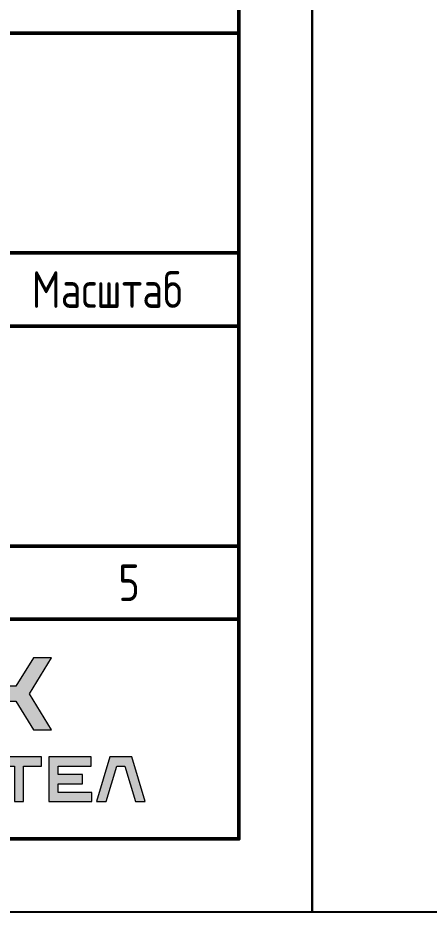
# Model space of a CAD drawing. Header units: millimetres. Extents: x -840 to 2694, y 0 to 584.
# Drawn here: x 399.9 to 428, y -0.1 to 60.9 of the extents above; entities that cross this region are included whole.
import ezdxf

# ---------------------------------------------------------------- set-up
doc = ezdxf.new("R2010")
doc.units = ezdxf.units.MM
doc.styles.add('Gost_type_A', font='GOST_0.TTF')

# ---------------------------------------------------------------- blocks, each defined once
blk = doc.blocks.new('Формат_А3')
blk.add_lwpolyline([(-420, 297), (0, 297), (0, 0), (-420, 0)], close=True)
at = {"lineweight": 50}
blk.add_lwpolyline([(-400, 292), (-5, 292), (-5, 5), (-400, 5)], close=True, dxfattribs=at)
blk = doc.blocks.new('*U16')
at = {"lineweight": 0, "true_color": 0x141414}
h = blk.add_hatch(color=250, dxfattribs=at)
h.dxf.hatch_style = 1
h.paths.add_polyline_path([(10.703, 2.409), (12.211, 4.863), (10.964, 4.863), (9.766, 2.914), (8.249, 2.914), (8.249, 4.863), (7.238, 4.863), (7.238, -0.046), (8.249, -0.046), (8.249, 1.903), (9.766, 1.903), (10.964, -0.046), (12.211, -0.046)])
h = blk.add_hatch(color=250, dxfattribs=at)
h.dxf.hatch_style = 1
h.paths.add_polyline_path([(10.296, -2.526), (11.514, -2.526), (11.514, -1.894), (8.448, -1.894), (8.448, -2.526), (9.665, -2.526), (9.665, -4.96), (10.296, -4.96)])
h = blk.add_hatch(color=250, dxfattribs=at)
h.dxf.hatch_style = 1
h.paths.add_polyline_path([(14.918, -1.894), (12.027, -1.894), (12.027, -4.96), (14.959, -4.96), (14.959, -4.328), (12.658, -4.328), (12.658, -3.743), (14.312, -3.743), (14.312, -3.111), (12.658, -3.111), (12.658, -2.526), (14.918, -2.526)])
h = blk.add_hatch(color=250, dxfattribs=at)
h.dxf.hatch_style = 1
h.paths.add_polyline_path([(17.684, -1.896), (16.188, -1.896), (15.27, -4.96), (15.929, -4.96), (16.658, -2.527), (17.214, -2.527), (17.943, -4.96), (18.602, -4.96)])
at = {"color": 250, "lineweight": 0, "true_color": 0x141414}
for points in [[(12.211, 4.863), (10.964, 4.863), (9.766, 2.914), (8.249, 2.914), (8.249, 4.863), (7.238, 4.863), (7.238, -0.046), (8.249, -0.046), (8.249, 1.903), (9.766, 1.903), (10.964, -0.046), (12.211, -0.046), (10.703, 2.409), (12.211, 4.863)], [(11.514, -1.894), (8.448, -1.894), (8.448, -2.526), (9.665, -2.526), (9.665, -4.96), (10.296, -4.96), (10.296, -2.526), (11.514, -2.526), (11.514, -1.894)], [(14.959, -4.328), (12.658, -4.328), (12.658, -3.743), (14.312, -3.743), (14.312, -3.111), (12.658, -3.111), (12.658, -2.526), (14.918, -2.526), (14.918, -1.894), (12.027, -1.894), (12.027, -4.96), (14.959, -4.96), (14.959, -4.328)], [(16.188, -1.896), (15.27, -4.96), (15.929, -4.96), (16.658, -2.527), (17.214, -2.527), (17.943, -4.96), (18.602, -4.96), (17.684, -1.896), (16.188, -1.896)]]:
    blk.add_lwpolyline(points, dxfattribs=at)
blk = doc.blocks.new('Штамп большой нижний')
at = {"lineweight": 50}
for points in [[(-120, 55), (0, 55), (0, 40), (-120, 40)], [(-18, 40), (0, 40), (0, 35), (-18, 35)], [(-18, 35), (0, 35), (0, 19.974), (-18, 19.974)], [(-30, 19.974), (0, 19.974), (0, 15), (-30, 15)], [(-50, 15), (0, 15), (0, 0), (-50, 0)]]:
    blk.add_lwpolyline(points, close=True, dxfattribs=at)
blk.add_blockref('*U16', (-25, 7.5))
at = {"insert": (-9, 37.5), "char_height": 2.5, "width": 18, "attachment_point": 5, "style": 'Gost_type_A'}
blk.add_mtext('Масштаб', dxfattribs=at)

msp = doc.modelspace()

# ---------------------------------------------------------------- block references
at = {"color": 1}
msp.add_blockref('Формат_А3', (420, -0.12), dxfattribs=at)
for name, p in [('Формат_А3', (840, -0.12)), ('Штамп большой нижний', (415, 4.88))]:
    msp.add_blockref(name, p)

# ---------------------------------------------------------------- texts
at = {"insert": (407.5, 22.367), "char_height": 2.5, "width": 15, "attachment_point": 5, "style": 'Gost_type_A'}
msp.add_mtext('5', dxfattribs=at)

doc.saveas('drawing.dxf')
